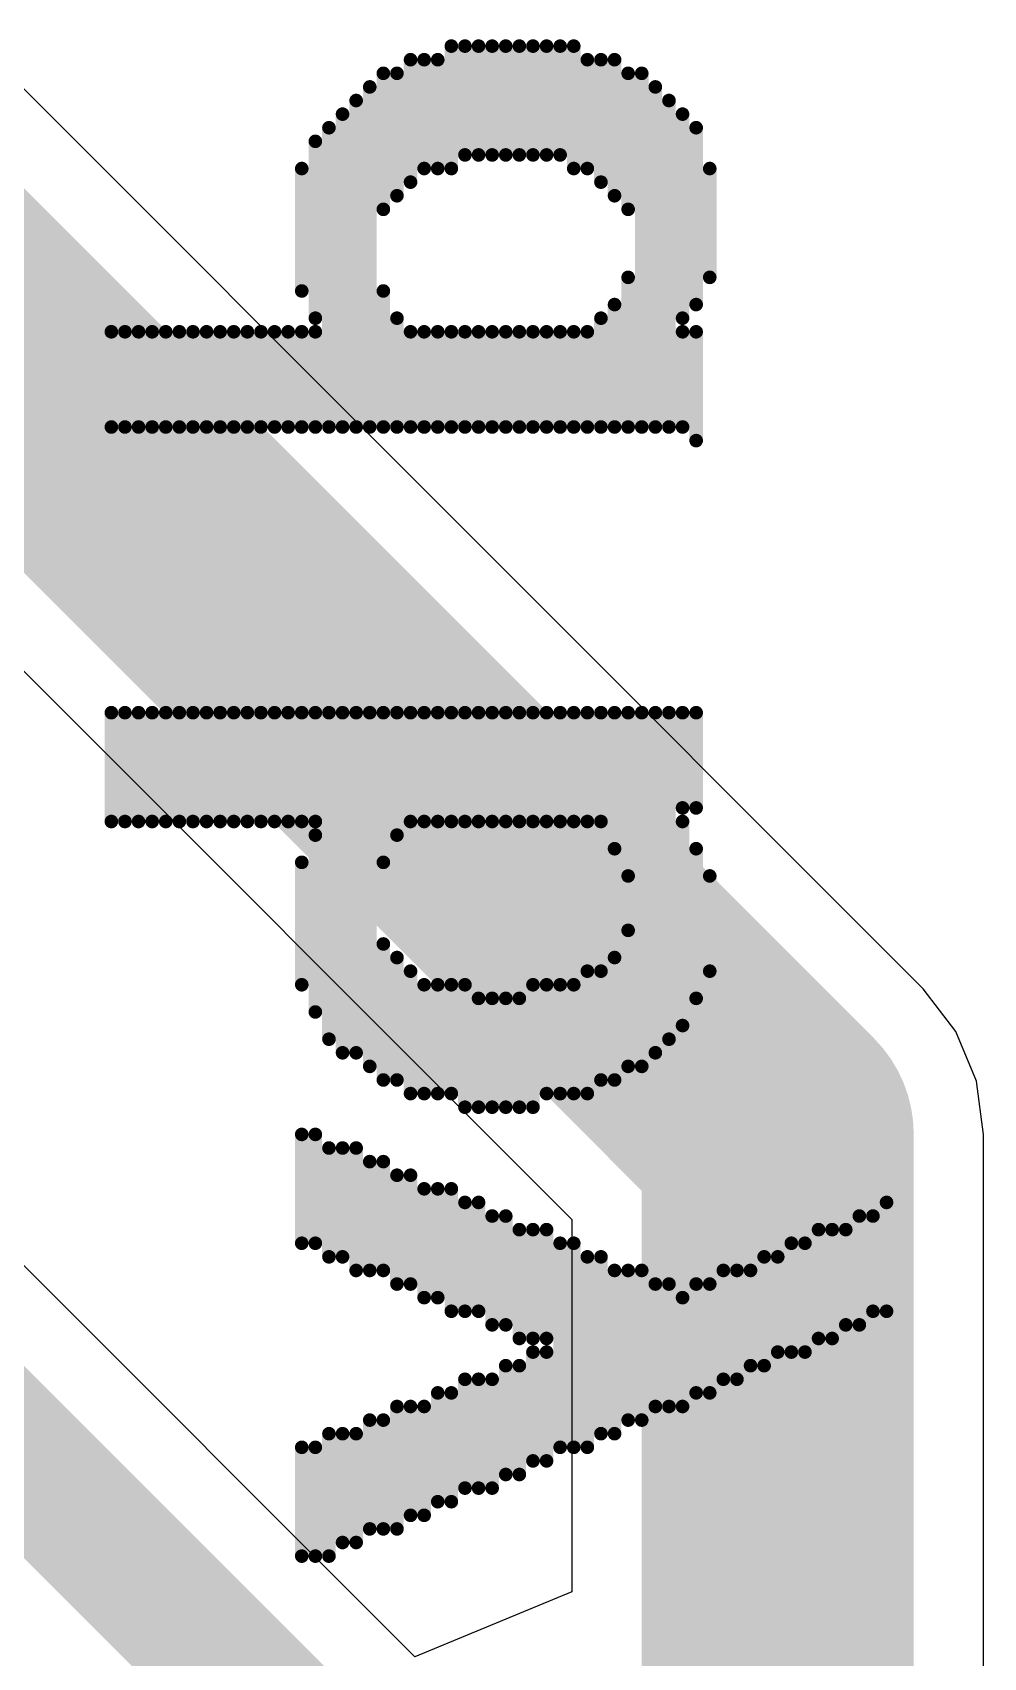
# Model space of a CAD drawing. Header units: millimetres. Extents: x 1.01 to 3.59, y 0.05 to 3.22.
# Drawn here: x 2.7114 to 2.8513, y 1.6971 to 1.936 of the extents above; entities that cross this region are included whole.
import ezdxf

# ---------------------------------------------------------------- set-up
doc = ezdxf.new("R2010")
doc.units = ezdxf.units.MM
doc.header["$MEASUREMENT"] = 0
doc.layers.add('BottomLayer', color=5, linetype='Continuous')
doc.layers.add('BottomOverlay', color=54, linetype='Continuous')

# ---------------------------------------------------------------- blocks, each defined once
blk = doc.blocks.new('MEP_LOGO_BIG_B_165')
at = {"layer": 'BottomOverlay', "const_width": 0.002}
for points in [[(-0.141, 0.145), (-0.125, 0.145)], [(-0.083, 0.145), (-0.069, 0.145)], [(-0.141, 0.143), (-0.125, 0.143)], [(-0.083, 0.143), (-0.069, 0.143)], [(-0.141, 0.141), (-0.125, 0.141)], [(-0.083, 0.141), (-0.069, 0.141)], [(-0.141, 0.139), (-0.125, 0.139)], [(-0.083, 0.139), (-0.069, 0.139)], [(-0.141, 0.137), (-0.125, 0.137)], [(-0.083, 0.137), (-0.069, 0.137)], [(-0.141, 0.135), (-0.125, 0.135)], [(-0.141, 0.133), (-0.125, 0.133)], [(-0.083, 0.135), (-0.069, 0.135)], [(-0.083, 0.133), (-0.069, 0.133)], [(-0.141, 0.131), (-0.125, 0.131)], [(-0.083, 0.131), (-0.069, 0.131)], [(-0.141, 0.129), (-0.125, 0.129)], [(-0.083, 0.129), (-0.069, 0.129)], [(-0.141, 0.127), (-0.125, 0.127)], [(-0.083, 0.127), (-0.069, 0.127)], [(-0.141, 0.125), (-0.125, 0.125)], [(-0.083, 0.125), (-0.069, 0.125)], [(-0.141, 0.123), (-0.125, 0.123)], [(-0.141, 0.121), (-0.125, 0.121)], [(-0.083, 0.123), (-0.069, 0.123)], [(-0.083, 0.121), (-0.069, 0.121)], [(-0.141, 0.119), (-0.125, 0.119)], [(-0.083, 0.119), (-0.069, 0.119)], [(-0.249, 0.117), (-0.233, 0.117)], [(-0.203, 0.117), (-0.187, 0.117)], [(-0.165, 0.117), (-0.147, 0.117)], [(-0.141, 0.117), (-0.125, 0.117)], [(-0.083, 0.117), (-0.069, 0.117)], [(-0.063, 0.117), (-0.045, 0.117)], [(-0.249, 0.115), (-0.233, 0.115)], [(-0.203, 0.115), (-0.187, 0.115)], [(-0.169, 0.115), (-0.143, 0.115)], [(-0.141, 0.115), (-0.125, 0.115)], [(-0.083, 0.115), (-0.069, 0.115)], [(-0.067, 0.115), (-0.041, 0.115)], [(-0.249, 0.113), (-0.231, 0.113)], [(-0.205, 0.113), (-0.189, 0.113)], [(-0.173, 0.113), (-0.125, 0.113)], [(-0.083, 0.113), (-0.039, 0.113)], [(-0.247, 0.111), (-0.231, 0.111)], [(-0.247, 0.109), (-0.231, 0.109)], [(-0.207, 0.109), (-0.189, 0.109)], [(-0.205, 0.111), (-0.189, 0.111)], [(-0.175, 0.111), (-0.125, 0.111)], [(-0.175, 0.109), (-0.125, 0.109)], [(-0.083, 0.111), (-0.037, 0.111)], [(-0.083, 0.109), (-0.035, 0.109)], [(-0.245, 0.107), (-0.229, 0.107)], [(-0.207, 0.107), (-0.191, 0.107)], [(-0.177, 0.107), (-0.125, 0.107)], [(-0.083, 0.107), (-0.033, 0.107)], [(-0.245, 0.105), (-0.229, 0.105)], [(-0.207, 0.105), (-0.191, 0.105)], [(-0.179, 0.105), (-0.159, 0.105)], [(-0.147, 0.105), (-0.125, 0.105)], [(-0.083, 0.105), (-0.063, 0.105)], [(-0.051, 0.105), (-0.031, 0.105)], [(-0.245, 0.103), (-0.227, 0.103)], [(-0.209, 0.103), (-0.193, 0.103)], [(-0.179, 0.103), (-0.161, 0.103)], [(-0.143, 0.103), (-0.125, 0.103)], [(-0.083, 0.103), (-0.067, 0.103)], [(-0.049, 0.103), (-0.031, 0.103)], [(-0.243, 0.101), (-0.227, 0.101)], [(-0.209, 0.101), (-0.193, 0.101)], [(-0.181, 0.101), (-0.163, 0.101)], [(-0.141, 0.101), (-0.125, 0.101)], [(-0.083, 0.101), (-0.069, 0.101)], [(-0.047, 0.101), (-0.029, 0.101)], [(-0.243, 0.099), (-0.227, 0.099)], [(-0.241, 0.097), (-0.225, 0.097)], [(-0.211, 0.099), (-0.195, 0.099)], [(-0.211, 0.097), (-0.195, 0.097)], [(-0.181, 0.099), (-0.165, 0.099)], [(-0.181, 0.097), (-0.165, 0.097)], [(-0.141, 0.099), (-0.125, 0.099)], [(-0.141, 0.097), (-0.125, 0.097)], [(-0.083, 0.099), (-0.069, 0.099)], [(-0.083, 0.097), (-0.069, 0.097)], [(-0.045, 0.099), (-0.029, 0.099)], [(-0.045, 0.097), (-0.029, 0.097)], [(-0.241, 0.095), (-0.225, 0.095)], [(-0.213, 0.095), (-0.195, 0.095)], [(-0.181, 0.095), (-0.165, 0.095)], [(-0.141, 0.095), (-0.125, 0.095)], [(-0.083, 0.095), (-0.069, 0.095)], [(-0.045, 0.095), (-0.027, 0.095)], [(-0.239, 0.093), (-0.223, 0.093)], [(-0.213, 0.093), (-0.197, 0.093)], [(-0.183, 0.093), (-0.165, 0.093)], [(-0.141, 0.093), (-0.125, 0.093)], [(-0.083, 0.093), (-0.069, 0.093)], [(-0.043, 0.093), (-0.027, 0.093)], [(-0.239, 0.091), (-0.223, 0.091)], [(-0.213, 0.091), (-0.197, 0.091)], [(-0.183, 0.091), (-0.167, 0.091)], [(-0.141, 0.091), (-0.125, 0.091)], [(-0.083, 0.091), (-0.069, 0.091)], [(-0.043, 0.091), (-0.027, 0.091)], [(-0.239, 0.089), (-0.223, 0.089)], [(-0.215, 0.089), (-0.199, 0.089)], [(-0.183, 0.089), (-0.167, 0.089)], [(-0.141, 0.089), (-0.125, 0.089)], [(-0.083, 0.089), (-0.069, 0.089)], [(-0.043, 0.089), (-0.027, 0.089)], [(-0.237, 0.087), (-0.221, 0.087)], [(-0.215, 0.087), (-0.199, 0.087)], [(-0.183, 0.087), (-0.167, 0.087)], [(-0.141, 0.087), (-0.125, 0.087)], [(-0.083, 0.087), (-0.069, 0.087)], [(-0.043, 0.087), (-0.027, 0.087)], [(-0.237, 0.085), (-0.221, 0.085)], [(-0.235, 0.083), (-0.219, 0.083)], [(-0.217, 0.085), (-0.201, 0.085)], [(-0.217, 0.083), (-0.201, 0.083)], [(-0.183, 0.085), (-0.167, 0.085)], [(-0.183, 0.083), (-0.165, 0.083)], [(-0.141, 0.085), (-0.125, 0.085)], [(-0.141, 0.083), (-0.125, 0.083)], [(-0.083, 0.085), (-0.069, 0.085)], [(-0.083, 0.083), (-0.069, 0.083)], [(-0.043, 0.085), (-0.027, 0.085)], [(-0.043, 0.083), (-0.027, 0.083)], [(-0.235, 0.081), (-0.219, 0.081)], [(-0.217, 0.081), (-0.201, 0.081)], [(-0.181, 0.081), (-0.165, 0.081)], [(-0.141, 0.081), (-0.125, 0.081)], [(-0.083, 0.081), (-0.069, 0.081)], [(-0.043, 0.081), (-0.027, 0.081)], [(-0.233, 0.079), (-0.203, 0.079)], [(-0.181, 0.079), (-0.165, 0.079)], [(-0.141, 0.079), (-0.125, 0.079)], [(-0.083, 0.079), (-0.069, 0.079)], [(-0.043, 0.079), (-0.027, 0.079)], [(-0.233, 0.077), (-0.203, 0.077)], [(-0.181, 0.077), (-0.165, 0.077)], [(-0.141, 0.077), (-0.125, 0.077)], [(-0.083, 0.077), (-0.069, 0.077)], [(-0.045, 0.077), (-0.027, 0.077)], [(-0.233, 0.075), (-0.205, 0.075)], [(-0.181, 0.075), (-0.163, 0.075)], [(-0.141, 0.075), (-0.125, 0.075)], [(-0.083, 0.075), (-0.069, 0.075)], [(-0.045, 0.075), (-0.029, 0.075)], [(-0.231, 0.073), (-0.205, 0.073)], [(-0.231, 0.071), (-0.207, 0.071)], [(-0.179, 0.073), (-0.163, 0.073)], [(-0.179, 0.071), (-0.161, 0.071)], [(-0.145, 0.071), (-0.125, 0.071)], [(-0.141, 0.073), (-0.125, 0.073)], [(-0.083, 0.073), (-0.067, 0.073)], [(-0.083, 0.071), (-0.065, 0.071)], [(-0.049, 0.071), (-0.029, 0.071)], [(-0.047, 0.073), (-0.029, 0.073)], [(-0.229, 0.069), (-0.207, 0.069)], [(-0.177, 0.069), (-0.157, 0.069)], [(-0.149, 0.069), (-0.125, 0.069)], [(-0.083, 0.069), (-0.061, 0.069)], [(-0.051, 0.069), (-0.031, 0.069)], [(-0.229, 0.067), (-0.207, 0.067)], [(-0.177, 0.067), (-0.125, 0.067)], [(-0.083, 0.067), (-0.031, 0.067)], [(-0.227, 0.065), (-0.209, 0.065)], [(-0.175, 0.065), (-0.125, 0.065)], [(-0.083, 0.065), (-0.033, 0.065)], [(-0.227, 0.063), (-0.209, 0.063)], [(-0.173, 0.063), (-0.125, 0.063)], [(-0.083, 0.063), (-0.035, 0.063)], [(-0.227, 0.061), (-0.211, 0.061)], [(-0.225, 0.059), (-0.209, 0.059)], [(-0.171, 0.061), (-0.141, 0.061)], [(-0.167, 0.059), (-0.145, 0.059)], [(-0.139, 0.061), (-0.125, 0.061)], [(-0.139, 0.059), (-0.125, 0.059)], [(-0.085, 0.059), (-0.069, 0.059)], [(-0.083, 0.061), (-0.069, 0.061)], [(-0.067, 0.061), (-0.037, 0.061)], [(-0.065, 0.059), (-0.039, 0.059)], [(-0.225, 0.057), (-0.209, 0.057)], [(-0.163, 0.057), (-0.149, 0.057)], [(-0.061, 0.057), (-0.045, 0.057)], [(-0.223, 0.055), (-0.207, 0.055)], [(-0.223, 0.053), (-0.207, 0.053)], [(-0.221, 0.051), (-0.207, 0.051)], [(-0.221, 0.049), (-0.205, 0.049)], [(-0.219, 0.047), (-0.205, 0.047)], [(-0.219, 0.045), (-0.203, 0.045)], [(-0.219, 0.043), (-0.203, 0.043)], [(-0.217, 0.041), (-0.201, 0.041)], [(-0.217, 0.039), (-0.201, 0.039)], [(-0.215, 0.037), (-0.201, 0.037)], [(-0.215, 0.035), (-0.199, 0.035)], [(-0.213, 0.033), (-0.199, 0.033)], [(-0.213, 0.031), (-0.197, 0.031)]]:
    blk.add_lwpolyline(points, dxfattribs=at)
at = {"layer": 'BottomOverlay', "const_width": 0.001}
for points in [[(-0.1415, 0.145, 1), (-0.1405, 0.145, 1)], [(-0.1255, 0.145, 1), (-0.1245, 0.145, 1)], [(-0.0835, 0.145, 1), (-0.0825, 0.145, 1)], [(-0.0695, 0.145, 1), (-0.0685, 0.145, 1)], [(-0.1415, 0.143, 1), (-0.1405, 0.143, 1)], [(-0.1255, 0.143, 1), (-0.1245, 0.143, 1)], [(-0.0835, 0.143, 1), (-0.0825, 0.143, 1)], [(-0.0695, 0.143, 1), (-0.0685, 0.143, 1)], [(-0.1415, 0.141, 1), (-0.1405, 0.141, 1)], [(-0.1255, 0.141, 1), (-0.1245, 0.141, 1)], [(-0.0835, 0.141, 1), (-0.0825, 0.141, 1)], [(-0.0695, 0.141, 1), (-0.0685, 0.141, 1)], [(-0.1415, 0.139, 1), (-0.1405, 0.139, 1)], [(-0.1255, 0.139, 1), (-0.1245, 0.139, 1)], [(-0.0835, 0.139, 1), (-0.0825, 0.139, 1)], [(-0.0695, 0.139, 1), (-0.0685, 0.139, 1)], [(-0.1415, 0.137, 1), (-0.1405, 0.137, 1)], [(-0.1255, 0.137, 1), (-0.1245, 0.137, 1)], [(-0.0835, 0.137, 1), (-0.0825, 0.137, 1)], [(-0.0695, 0.137, 1), (-0.0685, 0.137, 1)], [(-0.1415, 0.135, 1), (-0.1405, 0.135, 1)], [(-0.1415, 0.133, 1), (-0.1405, 0.133, 1)], [(-0.1255, 0.135, 1), (-0.1245, 0.135, 1)], [(-0.1255, 0.133, 1), (-0.1245, 0.133, 1)], [(-0.0835, 0.135, 1), (-0.0825, 0.135, 1)], [(-0.0835, 0.133, 1), (-0.0825, 0.133, 1)], [(-0.0695, 0.135, 1), (-0.0685, 0.135, 1)], [(-0.0695, 0.133, 1), (-0.0685, 0.133, 1)], [(-0.1415, 0.131, 1), (-0.1405, 0.131, 1)], [(-0.1255, 0.131, 1), (-0.1245, 0.131, 1)], [(-0.0835, 0.131, 1), (-0.0825, 0.131, 1)], [(-0.0695, 0.131, 1), (-0.0685, 0.131, 1)], [(-0.1415, 0.129, 1), (-0.1405, 0.129, 1)], [(-0.1255, 0.129, 1), (-0.1245, 0.129, 1)], [(-0.0835, 0.129, 1), (-0.0825, 0.129, 1)], [(-0.0695, 0.129, 1), (-0.0685, 0.129, 1)], [(-0.1415, 0.127, 1), (-0.1405, 0.127, 1)], [(-0.1255, 0.127, 1), (-0.1245, 0.127, 1)], [(-0.0835, 0.127, 1), (-0.0825, 0.127, 1)], [(-0.0695, 0.127, 1), (-0.0685, 0.127, 1)], [(-0.1415, 0.125, 1), (-0.1405, 0.125, 1)], [(-0.1255, 0.125, 1), (-0.1245, 0.125, 1)], [(-0.0835, 0.125, 1), (-0.0825, 0.125, 1)], [(-0.0695, 0.125, 1), (-0.0685, 0.125, 1)], [(-0.1415, 0.123, 1), (-0.1405, 0.123, 1)], [(-0.1415, 0.121, 1), (-0.1405, 0.121, 1)], [(-0.1255, 0.123, 1), (-0.1245, 0.123, 1)], [(-0.1255, 0.121, 1), (-0.1245, 0.121, 1)], [(-0.0835, 0.123, 1), (-0.0825, 0.123, 1)], [(-0.0835, 0.121, 1), (-0.0825, 0.121, 1)], [(-0.0695, 0.123, 1), (-0.0685, 0.123, 1)], [(-0.0695, 0.121, 1), (-0.0685, 0.121, 1)], [(-0.1415, 0.119, 1), (-0.1405, 0.119, 1)], [(-0.1255, 0.119, 1), (-0.1245, 0.119, 1)], [(-0.0835, 0.119, 1), (-0.0825, 0.119, 1)], [(-0.0695, 0.119, 1), (-0.0685, 0.119, 1)], [(-0.2495, 0.117, 1), (-0.2485, 0.117, 1)], [(-0.2335, 0.117, 1), (-0.2325, 0.117, 1)], [(-0.2035, 0.117, 1), (-0.2025, 0.117, 1)], [(-0.1875, 0.117, 1), (-0.1865, 0.117, 1)], [(-0.1655, 0.117, 1), (-0.1645, 0.117, 1)], [(-0.1475, 0.117, 1), (-0.1465, 0.117, 1)], [(-0.1415, 0.117, 1), (-0.1405, 0.117, 1)], [(-0.1255, 0.117, 1), (-0.1245, 0.117, 1)], [(-0.0835, 0.117, 1), (-0.0825, 0.117, 1)], [(-0.0695, 0.117, 1), (-0.0685, 0.117, 1)], [(-0.0635, 0.117, 1), (-0.0625, 0.117, 1)], [(-0.0455, 0.117, 1), (-0.0445, 0.117, 1)], [(-0.2495, 0.115, 1), (-0.2485, 0.115, 1)], [(-0.2335, 0.115, 1), (-0.2325, 0.115, 1)], [(-0.2035, 0.115, 1), (-0.2025, 0.115, 1)], [(-0.1875, 0.115, 1), (-0.1865, 0.115, 1)], [(-0.1695, 0.115, 1), (-0.1685, 0.115, 1)], [(-0.1435, 0.115, 1), (-0.1425, 0.115, 1)], [(-0.1415, 0.115, 1), (-0.1405, 0.115, 1)], [(-0.1255, 0.115, 1), (-0.1245, 0.115, 1)], [(-0.0835, 0.115, 1), (-0.0825, 0.115, 1)], [(-0.0695, 0.115, 1), (-0.0685, 0.115, 1)], [(-0.0675, 0.115, 1), (-0.0665, 0.115, 1)], [(-0.0415, 0.115, 1), (-0.0405, 0.115, 1)], [(-0.2495, 0.113, 1), (-0.2485, 0.113, 1)], [(-0.2315, 0.113, 1), (-0.2305, 0.113, 1)], [(-0.2055, 0.113, 1), (-0.2045, 0.113, 1)], [(-0.1895, 0.113, 1), (-0.1885, 0.113, 1)], [(-0.1735, 0.113, 1), (-0.1725, 0.113, 1)], [(-0.1255, 0.113, 1), (-0.1245, 0.113, 1)], [(-0.0835, 0.113, 1), (-0.0825, 0.113, 1)], [(-0.0395, 0.113, 1), (-0.0385, 0.113, 1)], [(-0.2475, 0.111, 1), (-0.2465, 0.111, 1)], [(-0.2475, 0.109, 1), (-0.2465, 0.109, 1)], [(-0.2315, 0.111, 1), (-0.2305, 0.111, 1)], [(-0.2315, 0.109, 1), (-0.2305, 0.109, 1)], [(-0.2075, 0.109, 1), (-0.2065, 0.109, 1)], [(-0.2055, 0.111, 1), (-0.2045, 0.111, 1)], [(-0.1895, 0.111, 1), (-0.1885, 0.111, 1)], [(-0.1895, 0.109, 1), (-0.1885, 0.109, 1)], [(-0.1755, 0.111, 1), (-0.1745, 0.111, 1)], [(-0.1755, 0.109, 1), (-0.1745, 0.109, 1)], [(-0.1255, 0.111, 1), (-0.1245, 0.111, 1)], [(-0.1255, 0.109, 1), (-0.1245, 0.109, 1)], [(-0.0835, 0.111, 1), (-0.0825, 0.111, 1)], [(-0.0835, 0.109, 1), (-0.0825, 0.109, 1)], [(-0.0375, 0.111, 1), (-0.0365, 0.111, 1)], [(-0.0355, 0.109, 1), (-0.0345, 0.109, 1)], [(-0.2455, 0.107, 1), (-0.2445, 0.107, 1)], [(-0.2295, 0.107, 1), (-0.2285, 0.107, 1)], [(-0.2075, 0.107, 1), (-0.2065, 0.107, 1)], [(-0.1915, 0.107, 1), (-0.1905, 0.107, 1)], [(-0.1775, 0.107, 1), (-0.1765, 0.107, 1)], [(-0.1255, 0.107, 1), (-0.1245, 0.107, 1)], [(-0.0835, 0.107, 1), (-0.0825, 0.107, 1)], [(-0.0335, 0.107, 1), (-0.0325, 0.107, 1)], [(-0.2455, 0.105, 1), (-0.2445, 0.105, 1)], [(-0.2295, 0.105, 1), (-0.2285, 0.105, 1)], [(-0.2075, 0.105, 1), (-0.2065, 0.105, 1)], [(-0.1915, 0.105, 1), (-0.1905, 0.105, 1)], [(-0.1795, 0.105, 1), (-0.1785, 0.105, 1)], [(-0.1595, 0.105, 1), (-0.1585, 0.105, 1)], [(-0.1475, 0.105, 1), (-0.1465, 0.105, 1)], [(-0.1255, 0.105, 1), (-0.1245, 0.105, 1)], [(-0.0835, 0.105, 1), (-0.0825, 0.105, 1)], [(-0.0635, 0.105, 1), (-0.0625, 0.105, 1)], [(-0.0515, 0.105, 1), (-0.0505, 0.105, 1)], [(-0.0315, 0.105, 1), (-0.0305, 0.105, 1)], [(-0.2455, 0.103, 1), (-0.2445, 0.103, 1)], [(-0.2275, 0.103, 1), (-0.2265, 0.103, 1)], [(-0.2095, 0.103, 1), (-0.2085, 0.103, 1)], [(-0.1935, 0.103, 1), (-0.1925, 0.103, 1)], [(-0.1795, 0.103, 1), (-0.1785, 0.103, 1)], [(-0.1615, 0.103, 1), (-0.1605, 0.103, 1)], [(-0.1435, 0.103, 1), (-0.1425, 0.103, 1)], [(-0.1255, 0.103, 1), (-0.1245, 0.103, 1)], [(-0.0835, 0.103, 1), (-0.0825, 0.103, 1)], [(-0.0675, 0.103, 1), (-0.0665, 0.103, 1)], [(-0.0495, 0.103, 1), (-0.0485, 0.103, 1)], [(-0.0315, 0.103, 1), (-0.0305, 0.103, 1)], [(-0.2435, 0.101, 1), (-0.2425, 0.101, 1)], [(-0.2275, 0.101, 1), (-0.2265, 0.101, 1)], [(-0.2095, 0.101, 1), (-0.2085, 0.101, 1)], [(-0.1935, 0.101, 1), (-0.1925, 0.101, 1)], [(-0.1815, 0.101, 1), (-0.1805, 0.101, 1)], [(-0.1635, 0.101, 1), (-0.1625, 0.101, 1)], [(-0.1415, 0.101, 1), (-0.1405, 0.101, 1)], [(-0.1255, 0.101, 1), (-0.1245, 0.101, 1)], [(-0.0835, 0.101, 1), (-0.0825, 0.101, 1)], [(-0.0695, 0.101, 1), (-0.0685, 0.101, 1)], [(-0.0475, 0.101, 1), (-0.0465, 0.101, 1)], [(-0.0295, 0.101, 1), (-0.0285, 0.101, 1)], [(-0.2435, 0.099, 1), (-0.2425, 0.099, 1)], [(-0.2415, 0.097, 1), (-0.2405, 0.097, 1)], [(-0.2275, 0.099, 1), (-0.2265, 0.099, 1)], [(-0.2255, 0.097, 1), (-0.2245, 0.097, 1)], [(-0.2115, 0.099, 1), (-0.2105, 0.099, 1)], [(-0.2115, 0.097, 1), (-0.2105, 0.097, 1)], [(-0.1955, 0.099, 1), (-0.1945, 0.099, 1)], [(-0.1955, 0.097, 1), (-0.1945, 0.097, 1)], [(-0.1815, 0.099, 1), (-0.1805, 0.099, 1)], [(-0.1815, 0.097, 1), (-0.1805, 0.097, 1)], [(-0.1655, 0.099, 1), (-0.1645, 0.099, 1)], [(-0.1655, 0.097, 1), (-0.1645, 0.097, 1)], [(-0.1415, 0.099, 1), (-0.1405, 0.099, 1)], [(-0.1415, 0.097, 1), (-0.1405, 0.097, 1)], [(-0.1255, 0.099, 1), (-0.1245, 0.099, 1)], [(-0.1255, 0.097, 1), (-0.1245, 0.097, 1)], [(-0.0835, 0.099, 1), (-0.0825, 0.099, 1)], [(-0.0835, 0.097, 1), (-0.0825, 0.097, 1)], [(-0.0695, 0.099, 1), (-0.0685, 0.099, 1)], [(-0.0695, 0.097, 1), (-0.0685, 0.097, 1)], [(-0.0455, 0.099, 1), (-0.0445, 0.099, 1)], [(-0.0455, 0.097, 1), (-0.0445, 0.097, 1)], [(-0.0295, 0.099, 1), (-0.0285, 0.099, 1)], [(-0.0295, 0.097, 1), (-0.0285, 0.097, 1)], [(-0.2415, 0.095, 1), (-0.2405, 0.095, 1)], [(-0.2255, 0.095, 1), (-0.2245, 0.095, 1)], [(-0.2135, 0.095, 1), (-0.2125, 0.095, 1)], [(-0.1955, 0.095, 1), (-0.1945, 0.095, 1)], [(-0.1815, 0.095, 1), (-0.1805, 0.095, 1)], [(-0.1655, 0.095, 1), (-0.1645, 0.095, 1)], [(-0.1415, 0.095, 1), (-0.1405, 0.095, 1)], [(-0.1255, 0.095, 1), (-0.1245, 0.095, 1)], [(-0.0835, 0.095, 1), (-0.0825, 0.095, 1)], [(-0.0695, 0.095, 1), (-0.0685, 0.095, 1)], [(-0.0455, 0.095, 1), (-0.0445, 0.095, 1)], [(-0.0275, 0.095, 1), (-0.0265, 0.095, 1)], [(-0.2395, 0.093, 1), (-0.2385, 0.093, 1)], [(-0.2235, 0.093, 1), (-0.2225, 0.093, 1)], [(-0.2135, 0.093, 1), (-0.2125, 0.093, 1)], [(-0.1975, 0.093, 1), (-0.1965, 0.093, 1)], [(-0.1835, 0.093, 1), (-0.1825, 0.093, 1)], [(-0.1655, 0.093, 1), (-0.1645, 0.093, 1)], [(-0.1415, 0.093, 1), (-0.1405, 0.093, 1)], [(-0.1255, 0.093, 1), (-0.1245, 0.093, 1)], [(-0.0835, 0.093, 1), (-0.0825, 0.093, 1)], [(-0.0695, 0.093, 1), (-0.0685, 0.093, 1)], [(-0.0435, 0.093, 1), (-0.0425, 0.093, 1)], [(-0.0275, 0.093, 1), (-0.0265, 0.093, 1)], [(-0.2395, 0.091, 1), (-0.2385, 0.091, 1)], [(-0.2235, 0.091, 1), (-0.2225, 0.091, 1)], [(-0.2135, 0.091, 1), (-0.2125, 0.091, 1)], [(-0.1975, 0.091, 1), (-0.1965, 0.091, 1)], [(-0.1835, 0.091, 1), (-0.1825, 0.091, 1)], [(-0.1675, 0.091, 1), (-0.1665, 0.091, 1)], [(-0.1415, 0.091, 1), (-0.1405, 0.091, 1)], [(-0.1255, 0.091, 1), (-0.1245, 0.091, 1)], [(-0.0835, 0.091, 1), (-0.0825, 0.091, 1)], [(-0.0695, 0.091, 1), (-0.0685, 0.091, 1)], [(-0.0435, 0.091, 1), (-0.0425, 0.091, 1)], [(-0.0275, 0.091, 1), (-0.0265, 0.091, 1)], [(-0.2395, 0.089, 1), (-0.2385, 0.089, 1)], [(-0.2235, 0.089, 1), (-0.2225, 0.089, 1)], [(-0.2155, 0.089, 1), (-0.2145, 0.089, 1)], [(-0.1995, 0.089, 1), (-0.1985, 0.089, 1)], [(-0.1835, 0.089, 1), (-0.1825, 0.089, 1)], [(-0.1675, 0.089, 1), (-0.1665, 0.089, 1)], [(-0.1415, 0.089, 1), (-0.1405, 0.089, 1)], [(-0.1255, 0.089, 1), (-0.1245, 0.089, 1)], [(-0.0835, 0.089, 1), (-0.0825, 0.089, 1)], [(-0.0695, 0.089, 1), (-0.0685, 0.089, 1)], [(-0.0435, 0.089, 1), (-0.0425, 0.089, 1)], [(-0.0275, 0.089, 1), (-0.0265, 0.089, 1)], [(-0.2375, 0.087, 1), (-0.2365, 0.087, 1)], [(-0.2215, 0.087, 1), (-0.2205, 0.087, 1)], [(-0.2155, 0.087, 1), (-0.2145, 0.087, 1)], [(-0.1995, 0.087, 1), (-0.1985, 0.087, 1)], [(-0.1835, 0.087, 1), (-0.1825, 0.087, 1)], [(-0.1675, 0.087, 1), (-0.1665, 0.087, 1)], [(-0.1415, 0.087, 1), (-0.1405, 0.087, 1)], [(-0.1255, 0.087, 1), (-0.1245, 0.087, 1)], [(-0.0835, 0.087, 1), (-0.0825, 0.087, 1)], [(-0.0695, 0.087, 1), (-0.0685, 0.087, 1)], [(-0.0435, 0.087, 1), (-0.0425, 0.087, 1)], [(-0.0275, 0.087, 1), (-0.0265, 0.087, 1)], [(-0.2375, 0.085, 1), (-0.2365, 0.085, 1)], [(-0.2355, 0.083, 1), (-0.2345, 0.083, 1)], [(-0.2215, 0.085, 1), (-0.2205, 0.085, 1)], [(-0.2195, 0.083, 1), (-0.2185, 0.083, 1)], [(-0.2175, 0.085, 1), (-0.2165, 0.085, 1)], [(-0.2175, 0.083, 1), (-0.2165, 0.083, 1)], [(-0.2015, 0.085, 1), (-0.2005, 0.085, 1)], [(-0.2015, 0.083, 1), (-0.2005, 0.083, 1)], [(-0.1835, 0.085, 1), (-0.1825, 0.085, 1)], [(-0.1835, 0.083, 1), (-0.1825, 0.083, 1)], [(-0.1675, 0.085, 1), (-0.1665, 0.085, 1)], [(-0.1655, 0.083, 1), (-0.1645, 0.083, 1)], [(-0.1415, 0.085, 1), (-0.1405, 0.085, 1)], [(-0.1415, 0.083, 1), (-0.1405, 0.083, 1)], [(-0.1255, 0.085, 1), (-0.1245, 0.085, 1)], [(-0.1255, 0.083, 1), (-0.1245, 0.083, 1)], [(-0.0835, 0.085, 1), (-0.0825, 0.085, 1)], [(-0.0835, 0.083, 1), (-0.0825, 0.083, 1)], [(-0.0695, 0.085, 1), (-0.0685, 0.085, 1)], [(-0.0695, 0.083, 1), (-0.0685, 0.083, 1)], [(-0.0435, 0.085, 1), (-0.0425, 0.085, 1)], [(-0.0435, 0.083, 1), (-0.0425, 0.083, 1)], [(-0.0275, 0.085, 1), (-0.0265, 0.085, 1)], [(-0.0275, 0.083, 1), (-0.0265, 0.083, 1)], [(-0.2355, 0.081, 1), (-0.2345, 0.081, 1)], [(-0.2195, 0.081, 1), (-0.2185, 0.081, 1)], [(-0.2175, 0.081, 1), (-0.2165, 0.081, 1)], [(-0.2015, 0.081, 1), (-0.2005, 0.081, 1)], [(-0.1815, 0.081, 1), (-0.1805, 0.081, 1)], [(-0.1655, 0.081, 1), (-0.1645, 0.081, 1)], [(-0.1415, 0.081, 1), (-0.1405, 0.081, 1)], [(-0.1255, 0.081, 1), (-0.1245, 0.081, 1)], [(-0.0835, 0.081, 1), (-0.0825, 0.081, 1)], [(-0.0695, 0.081, 1), (-0.0685, 0.081, 1)], [(-0.0435, 0.081, 1), (-0.0425, 0.081, 1)], [(-0.0275, 0.081, 1), (-0.0265, 0.081, 1)], [(-0.2335, 0.079, 1), (-0.2325, 0.079, 1)], [(-0.2035, 0.079, 1), (-0.2025, 0.079, 1)], [(-0.1815, 0.079, 1), (-0.1805, 0.079, 1)], [(-0.1655, 0.079, 1), (-0.1645, 0.079, 1)], [(-0.1415, 0.079, 1), (-0.1405, 0.079, 1)], [(-0.1255, 0.079, 1), (-0.1245, 0.079, 1)], [(-0.0835, 0.079, 1), (-0.0825, 0.079, 1)], [(-0.0695, 0.079, 1), (-0.0685, 0.079, 1)], [(-0.0435, 0.079, 1), (-0.0425, 0.079, 1)], [(-0.0275, 0.079, 1), (-0.0265, 0.079, 1)], [(-0.2335, 0.077, 1), (-0.2325, 0.077, 1)], [(-0.2035, 0.077, 1), (-0.2025, 0.077, 1)], [(-0.1815, 0.077, 1), (-0.1805, 0.077, 1)], [(-0.1655, 0.077, 1), (-0.1645, 0.077, 1)], [(-0.1415, 0.077, 1), (-0.1405, 0.077, 1)], [(-0.1255, 0.077, 1), (-0.1245, 0.077, 1)], [(-0.0835, 0.077, 1), (-0.0825, 0.077, 1)], [(-0.0695, 0.077, 1), (-0.0685, 0.077, 1)], [(-0.0455, 0.077, 1), (-0.0445, 0.077, 1)], [(-0.0275, 0.077, 1), (-0.0265, 0.077, 1)], [(-0.2335, 0.075, 1), (-0.2325, 0.075, 1)], [(-0.2055, 0.075, 1), (-0.2045, 0.075, 1)], [(-0.1815, 0.075, 1), (-0.1805, 0.075, 1)], [(-0.1635, 0.075, 1), (-0.1625, 0.075, 1)], [(-0.1415, 0.075, 1), (-0.1405, 0.075, 1)], [(-0.1255, 0.075, 1), (-0.1245, 0.075, 1)], [(-0.0835, 0.075, 1), (-0.0825, 0.075, 1)], [(-0.0695, 0.075, 1), (-0.0685, 0.075, 1)], [(-0.0455, 0.075, 1), (-0.0445, 0.075, 1)], [(-0.0295, 0.075, 1), (-0.0285, 0.075, 1)], [(-0.2315, 0.073, 1), (-0.2305, 0.073, 1)], [(-0.2315, 0.071, 1), (-0.2305, 0.071, 1)], [(-0.2075, 0.071, 1), (-0.2065, 0.071, 1)], [(-0.2055, 0.073, 1), (-0.2045, 0.073, 1)], [(-0.1795, 0.073, 1), (-0.1785, 0.073, 1)], [(-0.1795, 0.071, 1), (-0.1785, 0.071, 1)], [(-0.1635, 0.073, 1), (-0.1625, 0.073, 1)], [(-0.1615, 0.071, 1), (-0.1605, 0.071, 1)], [(-0.1455, 0.071, 1), (-0.1445, 0.071, 1)], [(-0.1415, 0.073, 1), (-0.1405, 0.073, 1)], [(-0.1255, 0.073, 1), (-0.1245, 0.073, 1)], [(-0.1255, 0.071, 1), (-0.1245, 0.071, 1)], [(-0.0835, 0.073, 1), (-0.0825, 0.073, 1)], [(-0.0835, 0.071, 1), (-0.0825, 0.071, 1)], [(-0.0675, 0.073, 1), (-0.0665, 0.073, 1)], [(-0.0655, 0.071, 1), (-0.0645, 0.071, 1)], [(-0.0495, 0.071, 1), (-0.0485, 0.071, 1)], [(-0.0475, 0.073, 1), (-0.0465, 0.073, 1)], [(-0.0295, 0.073, 1), (-0.0285, 0.073, 1)], [(-0.0295, 0.071, 1), (-0.0285, 0.071, 1)], [(-0.2295, 0.069, 1), (-0.2285, 0.069, 1)], [(-0.2075, 0.069, 1), (-0.2065, 0.069, 1)], [(-0.1775, 0.069, 1), (-0.1765, 0.069, 1)], [(-0.1575, 0.069, 1), (-0.1565, 0.069, 1)], [(-0.1495, 0.069, 1), (-0.1485, 0.069, 1)], [(-0.1255, 0.069, 1), (-0.1245, 0.069, 1)], [(-0.0835, 0.069, 1), (-0.0825, 0.069, 1)], [(-0.0615, 0.069, 1), (-0.0605, 0.069, 1)], [(-0.0515, 0.069, 1), (-0.0505, 0.069, 1)], [(-0.0315, 0.069, 1), (-0.0305, 0.069, 1)], [(-0.2295, 0.067, 1), (-0.2285, 0.067, 1)], [(-0.2075, 0.067, 1), (-0.2065, 0.067, 1)], [(-0.1775, 0.067, 1), (-0.1765, 0.067, 1)], [(-0.1255, 0.067, 1), (-0.1245, 0.067, 1)], [(-0.0835, 0.067, 1), (-0.0825, 0.067, 1)], [(-0.0315, 0.067, 1), (-0.0305, 0.067, 1)], [(-0.2275, 0.065, 1), (-0.2265, 0.065, 1)], [(-0.2095, 0.065, 1), (-0.2085, 0.065, 1)], [(-0.1755, 0.065, 1), (-0.1745, 0.065, 1)], [(-0.1255, 0.065, 1), (-0.1245, 0.065, 1)], [(-0.0835, 0.065, 1), (-0.0825, 0.065, 1)], [(-0.0335, 0.065, 1), (-0.0325, 0.065, 1)], [(-0.2275, 0.063, 1), (-0.2265, 0.063, 1)], [(-0.2095, 0.063, 1), (-0.2085, 0.063, 1)], [(-0.1735, 0.063, 1), (-0.1725, 0.063, 1)], [(-0.1255, 0.063, 1), (-0.1245, 0.063, 1)], [(-0.0835, 0.063, 1), (-0.0825, 0.063, 1)], [(-0.0355, 0.063, 1), (-0.0345, 0.063, 1)], [(-0.2275, 0.061, 1), (-0.2265, 0.061, 1)], [(-0.2255, 0.059, 1), (-0.2245, 0.059, 1)], [(-0.2115, 0.061, 1), (-0.2105, 0.061, 1)], [(-0.2095, 0.059, 1), (-0.2085, 0.059, 1)], [(-0.1715, 0.061, 1), (-0.1705, 0.061, 1)], [(-0.1675, 0.059, 1), (-0.1665, 0.059, 1)], [(-0.1455, 0.059, 1), (-0.1445, 0.059, 1)], [(-0.1415, 0.061, 1), (-0.1405, 0.061, 1)], [(-0.1395, 0.061, 1), (-0.1385, 0.061, 1)], [(-0.1395, 0.059, 1), (-0.1385, 0.059, 1)], [(-0.1255, 0.061, 1), (-0.1245, 0.061, 1)], [(-0.1255, 0.059, 1), (-0.1245, 0.059, 1)], [(-0.0855, 0.059, 1), (-0.0845, 0.059, 1)], [(-0.0835, 0.061, 1), (-0.0825, 0.061, 1)], [(-0.0695, 0.061, 1), (-0.0685, 0.061, 1)], [(-0.0695, 0.059, 1), (-0.0685, 0.059, 1)], [(-0.0675, 0.061, 1), (-0.0665, 0.061, 1)], [(-0.0655, 0.059, 1), (-0.0645, 0.059, 1)], [(-0.0395, 0.059, 1), (-0.0385, 0.059, 1)], [(-0.0375, 0.061, 1), (-0.0365, 0.061, 1)], [(-0.2255, 0.057, 1), (-0.2245, 0.057, 1)], [(-0.2095, 0.057, 1), (-0.2085, 0.057, 1)], [(-0.1635, 0.057, 1), (-0.1625, 0.057, 1)], [(-0.1495, 0.057, 1), (-0.1485, 0.057, 1)], [(-0.0615, 0.057, 1), (-0.0605, 0.057, 1)], [(-0.0455, 0.057, 1), (-0.0445, 0.057, 1)], [(-0.2235, 0.055, 1), (-0.2225, 0.055, 1)], [(-0.2075, 0.055, 1), (-0.2065, 0.055, 1)], [(-0.2235, 0.053, 1), (-0.2225, 0.053, 1)], [(-0.2075, 0.053, 1), (-0.2065, 0.053, 1)], [(-0.2215, 0.051, 1), (-0.2205, 0.051, 1)], [(-0.2075, 0.051, 1), (-0.2065, 0.051, 1)], [(-0.2215, 0.049, 1), (-0.2205, 0.049, 1)], [(-0.2195, 0.047, 1), (-0.2185, 0.047, 1)], [(-0.2055, 0.049, 1), (-0.2045, 0.049, 1)], [(-0.2055, 0.047, 1), (-0.2045, 0.047, 1)], [(-0.2195, 0.045, 1), (-0.2185, 0.045, 1)], [(-0.2035, 0.045, 1), (-0.2025, 0.045, 1)], [(-0.2195, 0.043, 1), (-0.2185, 0.043, 1)], [(-0.2035, 0.043, 1), (-0.2025, 0.043, 1)], [(-0.2175, 0.041, 1), (-0.2165, 0.041, 1)], [(-0.2015, 0.041, 1), (-0.2005, 0.041, 1)], [(-0.2175, 0.039, 1), (-0.2165, 0.039, 1)], [(-0.2015, 0.039, 1), (-0.2005, 0.039, 1)], [(-0.2155, 0.037, 1), (-0.2145, 0.037, 1)], [(-0.2155, 0.035, 1), (-0.2145, 0.035, 1)], [(-0.2015, 0.037, 1), (-0.2005, 0.037, 1)], [(-0.1995, 0.035, 1), (-0.1985, 0.035, 1)], [(-0.2135, 0.033, 1), (-0.2125, 0.033, 1)], [(-0.1995, 0.033, 1), (-0.1985, 0.033, 1)], [(-0.2135, 0.031, 1), (-0.2125, 0.031, 1)], [(-0.1975, 0.031, 1), (-0.1965, 0.031, 1)]]:
    blk.add_lwpolyline(points, format="xyb", close=True, dxfattribs=at)

msp = doc.modelspace()

# ---------------------------------------------------------------- linework, layer by layer
at = {"layer": 'BottomLayer'}
for p, q in [((2.8424, 1.7954), (2.36426, 2.27353)), ((2.3126, 2.2396), (2.79074, 1.76147)), ((2.76764, 1.69719), (2.22742, 2.23742)), ((2.84721, 1.78913), (2.8424, 1.7954)), ((2.85023, 1.78183), (2.84721, 1.78913)), ((2.85126, 1.774), (2.85023, 1.78183)), ((2.85126, 1.6377), (2.85126, 1.774)), ((2.79074, 1.76147), (2.79074, 1.70676)), ((2.79074, 1.70676), (2.76764, 1.69719))]:
    msp.add_line(p, q, dxfattribs=at)
for points, const_width in [([(2.334, 2.261), (2.821, 1.774)], 0.04), ([(2.213, 2.223), (2.782, 1.654)], 0.02), ([(2.821, 1.614), (2.821, 1.774)], 0.04)]:
    msp.add_lwpolyline(points, dxfattribs=dict(at, const_width=const_width))
at = {"layer": 'BottomLayer', "const_width": 0.02}
msp.add_lwpolyline([(2.811, 1.774, 1), (2.831, 1.774, 1)], format="xyb", close=True, dxfattribs=at)
msp.add_lwpolyline([(2.811, 1.774, 1), (2.831, 1.774, 1)], format="xyb", close=True, dxfattribs=at)

# ---------------------------------------------------------------- block references
at = {"rotation": 90}
msp.add_blockref('MEP_LOGO_BIG_B_165', (2.868, 1.961), dxfattribs=at)

doc.saveas('drawing.dxf')
